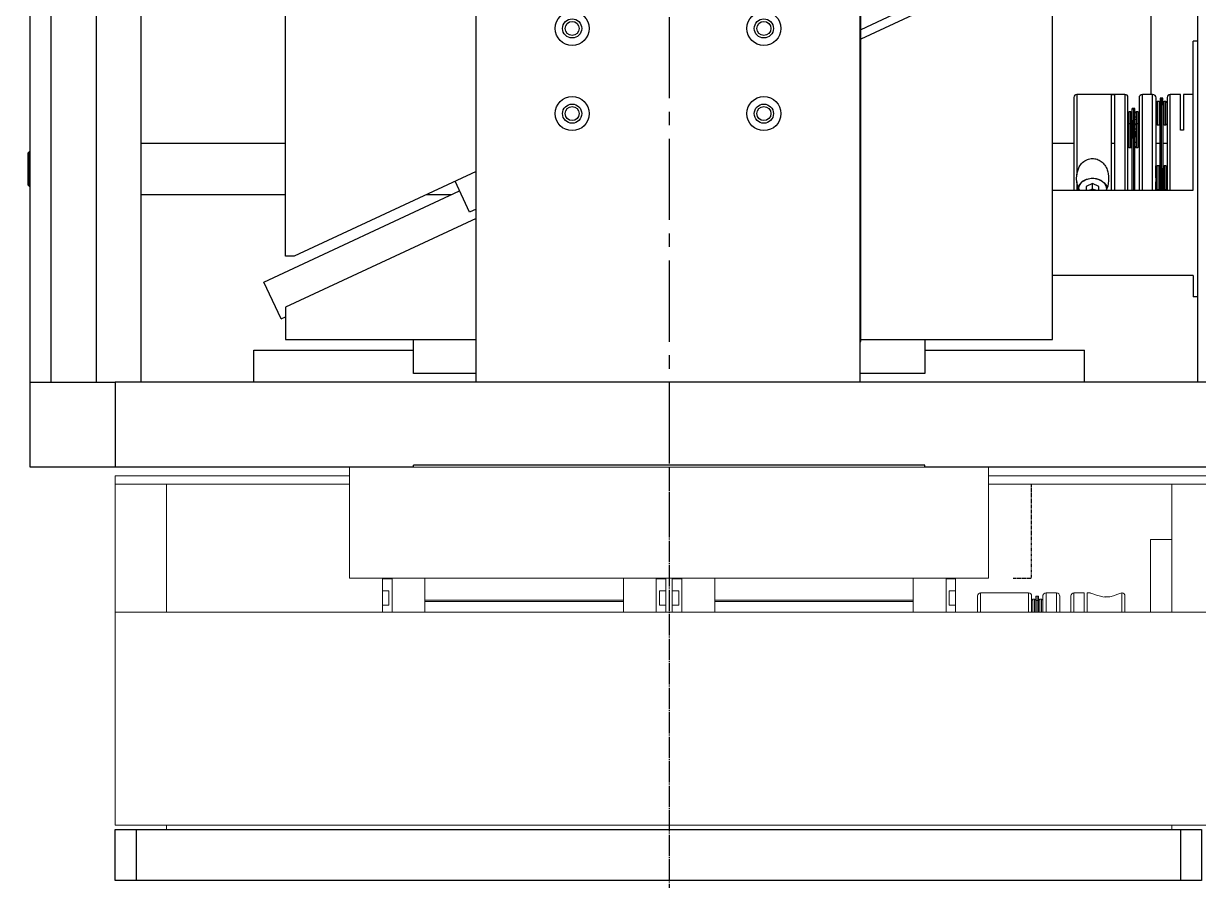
# Model space of a CAD drawing. Extents: x 500 to 100500, y -14500 to 21140.
# Drawn here: x 8535 to 8810.8, y -7454 to -7252.9 of the extents above; entities that cross this region are included whole.
import ezdxf

# ---------------------------------------------------------------- set-up
doc = ezdxf.new("R2010")
doc.units = 0
for name, pattern in [('CENTER2', [28.575, 19.05, -3.175, 3.175, -3.175]), ('CENTERX3', [5.75, 5, -0.25, 0.25, -0.25]), ('PHANTOM2', [1.25, 0.625, -0.125, 0.125, -0.125, 0.125, -0.125]), ('SLD-Solid', [0])]:
    doc.linetypes.add(name, pattern=pattern)
doc.layers.get('0').update_dxf_attribs({"linetype": 'CONTINUOUS'})
doc.layers.add('D', color=7, linetype='CONTINUOUS')
doc.layers.add('M06SMMF-001B', color=7, linetype='CONTINUOUS')
doc.layers.add('MODEL', color=7, linetype='SLD-Solid', lineweight=15)

# ---------------------------------------------------------------- blocks, each defined once
blk = doc.blocks.new('KA$C3c6b653d')
for p, q in [((0, 0), (0, 185)), ((0, 185), (96, 185)), ((96, 0), (96, 185)), ((0, 145), (96, 145)), ((0, 40), (96, 40)), ((0, 0), (96, 0))]:
    blk.add_line(p, q)
blk = doc.blocks.new('Kfghj')
for p, q in [((79309.48, -113402.98), (79309.48, -113427.98)), ((79309.48, -113402.98), (79312.48, -113402.98)), ((79312.48, -113402.98), (79312.48, -113424.98)), ((79456.48, -113424.98), (79456.48, -113402.98)), ((79456.48, -113402.98), (79459.48, -113402.98)), ((79459.48, -113427.98), (79459.48, -113402.98)), ((79312.48, -113424.98), (79456.48, -113424.98)), ((79309.48, -113427.98), (79459.48, -113427.98))]:
    blk.add_line(p, q)
blk = doc.blocks.new('KA$C3f1c8a6e')
for name, p in [('KA$C3c6b653d', (32, 3)), ('Kfghj', (-79304.48, 113427.98))]:
    blk.add_blockref(name, p)
blk = doc.blocks.new('KA$C6268043b')
at = {"linetype": 'Continuous', "lineweight": 25}
for p, q in [((60.5, 49.51, 52.18), (60.5, 139.51, 52.18)), ((0.5, 20, 52.18), (0.5, 122.5, 52.18)), ((105.25, 20, 52.18), (105.25, 122.5, 52.18)), ((5.5, 20, 52.18), (5.5, 119.51, 52.18)), ((16, 119.51, 52.18), (16, 20, 52.18)), ((26.5, 119.51, 52.18), (26.5, 20, 52.18)), ((195.25, 119.51, 52.18), (195.25, 20, 52.18)), ((195.5, 93.01, 52.18), (195.5, 119.51, 52.18)), ((263.6, 119.51, 52.18), (263.6, 87.5, 52.18)), ((274.5, 119.51, 52.18), (274.5, 20, 52.18)), ((233.05, 118, 52.18), (195.5, 100.49, 52.18)), ((240.5, 30, 52.18), (240.5, 118, 52.18)), ((209.32, 109.14, 52.18), (195.5, 102.7, 52.18)), ((273.5, 65, 52.18), (273.5, 100, 52.18)), ((274.5, 100, 52.18), (273.5, 100, 52.18)), ((195.5, 93.01, 52.18), (195.25, 93.01, 52.18)), ((195.5, 29.51, 52.18), (195.5, 93.01, 52.18)), ((257.5, 87.5, 52.18), (246.2, 87.5, 52.18)), ((246.2, 87.5, 52.18), (246.2, 68.66, 52.18)), ((254.35, 65, 52.18), (254.35, 87.46, 52.18)), ((254.35, 87.46, 52.18), (255.05, 87.46, 52.18)), ((255.05, 87.46, 52.18), (255.05, 65, 52.18)), ((257.5, 87.5, 52.18), (257.5, 65, 52.18)), ((264, 87.5, 52.18), (261.6, 87.5, 52.18)), ((261.6, 65, 52.18), (261.6, 87.5, 52.18)), ((264, 80.34, 52.18), (264, 87.5, 52.18)), ((265.5, 85.84, 52.18), (265.1, 85.84, 52.18)), ((265.1, 85.84, 52.18), (265.1, 84.72, 52.18)), ((265.5, 85.84, 52.18), (265.5, 80.34, 52.18)), ((266.1, 86.59, 52.18), (265.8, 86.59, 52.18)), ((265.8, 86.59, 52.18), (265.8, 85.16, 52.18)), ((266.4, 86.59, 52.18), (266.1, 86.59, 52.18)), ((266.1, 85.16, 52.18), (266.1, 86.59, 52.18)), ((266.4, 85.16, 52.18), (266.4, 86.59, 52.18)), ((267.1, 85.84, 52.18), (266.7, 85.84, 52.18)), ((266.7, 80.34, 52.18), (266.7, 85.84, 52.18)), ((267.1, 84.72, 52.18), (267.1, 85.84, 52.18)), ((270.55, 87.5, 52.18), (268.1, 87.5, 52.18)), ((268.1, 65, 52.18), (268.1, 87.5, 52.18)), ((270.55, 79.09, 52.18), (270.55, 87.5, 52.18)), ((273.5, 87.5, 52.18), (271.25, 87.5, 52.18)), ((271.25, 87.5, 52.18), (271.25, 79.09, 52.18)), ((258.9, 83.44, 52.18), (258.5, 83.44, 52.18)), ((258.5, 80.58, 52.18), (258.5, 83.44, 52.18)), ((258.9, 82.32, 52.18), (258.9, 83.44, 52.18)), ((259.5, 84.19, 52.18), (259.2, 84.19, 52.18)), ((259.2, 84.15, 52.18), (259.2, 84.19, 52.18)), ((259.2, 84.15, 52.18), (259.5, 84.15, 52.18)), ((259.2, 81.29, 52.18), (259.2, 84.15, 52.18)), ((259.8, 84.19, 52.18), (259.5, 84.19, 52.18)), ((259.5, 84.15, 52.18), (259.5, 84.19, 52.18)), ((259.5, 84.15, 52.18), (259.5, 81.29, 52.18)), ((259.5, 84.15, 52.18), (259.8, 84.15, 52.18)), ((259.8, 84.15, 52.18), (259.8, 84.19, 52.18)), ((259.8, 81.29, 52.18), (259.8, 84.15, 52.18)), ((260.5, 83.44, 52.18), (260.1, 83.44, 52.18)), ((260.1, 83.44, 52.18), (260.1, 82.32, 52.18)), ((260.5, 83.44, 52.18), (260.5, 80.58, 52.18)), ((265, 84.59, 52.18), (264.75, 84.59, 52.18)), ((265.1, 84.72, 52.18), (265.1, 80.34, 52.18)), ((265.8, 84.59, 52.18), (265.6, 84.59, 52.18)), ((265.8, 85.48, 52.18), (265.8, 85.34, 52.18)), ((265.8, 85.16, 52.18), (266.1, 85.16, 52.18)), ((265.8, 70.04, 52.18), (265.8, 85.16, 52.18)), ((266.1, 85.16, 52.18), (266.4, 85.16, 52.18)), ((266.1, 70.04, 52.18), (266.1, 85.16, 52.18)), ((266.4, 85.16, 52.18), (266.4, 70.04, 52.18)), ((267.1, 80.34, 52.18), (267.1, 84.72, 52.18)), ((258.1, 80.58, 52.18), (258.1, 75.08, 52.18)), ((258.4, 82.19, 52.18), (258.2, 82.19, 52.18)), ((258.9, 80.58, 52.18), (258.5, 80.58, 52.18)), ((258.5, 75.08, 52.18), (258.5, 80.58, 52.18)), ((258.9, 80.58, 52.18), (258.9, 82.32, 52.18)), ((258.9, 79.45, 52.18), (258.9, 80.58, 52.18)), ((259.2, 82.19, 52.18), (259, 82.19, 52.18)), ((259.2, 81.53, 52.18), (259.2, 81.98, 52.18)), ((259.5, 81.29, 52.18), (259.2, 81.29, 52.18)), ((259.2, 77.29, 52.18), (259.2, 81.29, 52.18)), ((259.5, 77.29, 52.18), (259.5, 81.29, 52.18)), ((259.8, 81.29, 52.18), (259.5, 81.29, 52.18)), ((260, 82.19, 52.18), (259.8, 82.19, 52.18)), ((259.8, 81.73, 52.18), (259.8, 81.53, 52.18)), ((259.8, 77.29, 52.18), (259.8, 81.29, 52.18)), ((260.1, 82.32, 52.18), (260.1, 80.58, 52.18)), ((260.5, 80.58, 52.18), (260.1, 80.58, 52.18)), ((260.1, 80.58, 52.18), (260.1, 79.45, 52.18)), ((260.5, 80.58, 52.18), (260.5, 75.08, 52.18)), ((260.7, 82.19, 52.18), (260.6, 82.19, 52.18)), ((264, 65, 52.18), (264, 80.34, 52.18)), ((264.75, 81.59, 52.18), (264.8, 81.59, 52.18)), ((265.1, 80.34, 52.18), (265.5, 80.34, 52.18)), ((266.7, 80.34, 52.18), (267.1, 80.34, 52.18)), ((258.4, 79.33, 52.18), (258.3, 79.33, 52.18)), ((258.9, 75.08, 52.18), (258.9, 79.45, 52.18)), ((259.2, 79.33, 52.18), (259, 79.33, 52.18)), ((259.2, 77.29, 52.18), (259.5, 77.29, 52.18)), ((259.2, 65, 52.18), (259.2, 77.29, 52.18)), ((259.5, 77.29, 52.18), (259.5, 65, 52.18)), ((259.5, 77.29, 52.18), (259.8, 77.29, 52.18)), ((260, 79.33, 52.18), (259.8, 79.33, 52.18)), ((259.8, 65, 52.18), (259.8, 77.29, 52.18)), ((260.1, 79.45, 52.18), (260.1, 75.08, 52.18)), ((260.85, 79.33, 52.18), (260.6, 79.33, 52.18)), ((271.25, 79.09, 52.18), (270.55, 79.09, 52.18)), ((60.5, 76, 52.18), (26.5, 76, 52.18)), ((245.5, 76, 52.18), (240.5, 76, 52.18)), ((255.05, 76, 52.18), (254.35, 76, 52.18)), ((258.5, 75.08, 52.18), (258.9, 75.08, 52.18)), ((259.8, 76.33, 52.18), (260, 76.33, 52.18)), ((260.1, 75.08, 52.18), (260.5, 75.08, 52.18)), ((260.6, 76.33, 52.18), (260.85, 76.33, 52.18)), ((265.8, 76, 52.18), (264.8, 76, 52.18)), ((267.4, 76, 52.18), (266.4, 76, 52.18)), ((0.3, 74, 52.18), (0, 73.7, 52.18)), ((0, 73.7, 52.18), (0, 66.3, 52.18)), ((0.5, 74, 52.18), (0.3, 74, 52.18)), ((0.3, 74, 52.18), (0.3, 69.97, 52.18)), ((0.3, 69.97, 52.18), (0.3, 66, 52.18)), ((105.25, 69.44, 52.18), (62.51, 49.51, 52.18)), ((264.7, 70.72, 52.18), (264.7, 67.89, 52.18)), ((265, 69.47, 52.18), (264.9, 69.47, 52.18)), ((265.5, 70.72, 52.18), (265.1, 70.72, 52.18)), ((265.1, 65.22, 52.18), (265.1, 70.72, 52.18)), ((265.5, 69.6, 52.18), (265.5, 70.72, 52.18)), ((265.5, 65.22, 52.18), (265.5, 69.6, 52.18)), ((265.8, 69.47, 52.18), (265.6, 69.47, 52.18)), ((266.1, 70.04, 52.18), (265.8, 70.04, 52.18)), ((265.8, 70.04, 52.18), (265.8, 65.15, 52.18)), ((266.4, 70.04, 52.18), (266.1, 70.04, 52.18)), ((266.1, 65.15, 52.18), (266.1, 70.04, 52.18)), ((266.4, 65.15, 52.18), (266.4, 70.04, 52.18)), ((267.1, 70.72, 52.18), (266.7, 70.72, 52.18)), ((266.7, 70.72, 52.18), (266.7, 69.6, 52.18)), ((266.7, 69.6, 52.18), (266.7, 65.22, 52.18)), ((267.1, 70.72, 52.18), (267.1, 65.22, 52.18)), ((267.45, 69.47, 52.18), (267.4, 69.47, 52.18)), ((0, 66.3, 52.18), (0.3, 66, 52.18)), ((103.64, 59.86, 52.18), (100.26, 67.11, 52.18)), ((246.2, 66.99, 52.18), (246.2, 65, 52.18)), ((249.9, 66.56, 52.18), (248.4, 65.86, 52.18)), ((251.4, 65.86, 52.18), (249.9, 66.56, 52.18)), ((249.9, 65.38, 52.18), (249.9, 66.56, 52.18)), ((260.8, 66.8, 52.18), (260.8, 65, 52.18)), ((264.7, 66.96, 52.18), (264.7, 65.22, 52.18)), ((264.8, 65, 52.18), (264.8, 66.8, 52.18)), ((267.4, 67.43, 52.18), (267.4, 65, 52.18)), ((267.4, 66.47, 52.18), (267.45, 66.47, 52.18)), ((0.3, 66, 52.18), (0.5, 66, 52.18)), ((26.5, 64, 52.18), (60.5, 64, 52.18)), ((55.41, 43.44, 52.18), (101.31, 64.84, 52.18)), ((93.59, 64, 52.18), (99.5, 64, 52.18)), ((240.5, 65, 52.18), (273.5, 65, 52.18)), ((248.4, 65.86, 52.18), (248.4, 65, 52.18)), ((249.09, 65, 52.18), (249.15, 65.03, 52.18)), ((249.09, 65, 52.18), (249.15, 65.03, 52.18)), ((249.15, 65.03, 52.18), (249.9, 65.38, 52.18)), ((249.9, 65.38, 52.18), (250.65, 65.03, 52.18)), ((250.65, 65.03, 52.18), (250.71, 65, 52.18)), ((250.65, 65.03, 52.18), (250.71, 65, 52.18)), ((251.4, 65, 52.18), (251.4, 65.86, 52.18)), ((265.1, 65.22, 52.18), (265.5, 65.22, 52.18)), ((265.8, 65.15, 52.18), (266.1, 65.15, 52.18)), ((265.8, 65, 52.18), (265.8, 65.15, 52.18)), ((266.1, 65.15, 52.18), (266.4, 65.15, 52.18)), ((266.1, 65, 52.18), (266.1, 65.15, 52.18)), ((266.4, 65.15, 52.18), (266.4, 65, 52.18)), ((266.7, 65.22, 52.18), (267.1, 65.22, 52.18)), ((105.25, 58.41, 52.18), (60.5, 37.54, 52.18)), ((105.25, 60.61, 52.18), (103.64, 59.86, 52.18)), ((62.51, 49.51, 52.18), (60.5, 49.51, 52.18)), ((273.5, 45, 52.18), (240.5, 45, 52.18)), ((273.5, 45, 52.18), (273.5, 40, 52.18)), ((59.42, 34.83, 52.18), (55.41, 43.44, 52.18)), ((274.5, 40, 52.18), (273.5, 40, 52.18)), ((60.5, 37.54, 52.18), (60.5, 30, 52.18)), ((59.42, 34.83, 52.18), (60.5, 35.33, 52.18)), ((60.5, 30, 52.18), (105.25, 30, 52.18)), ((90.5, 22, 52.18), (90.5, 30, 52.18)), ((195.25, 29.51, 52.18), (195.5, 29.51, 52.18)), ((195.5, 30, 52.18), (240.5, 30, 52.18)), ((210.5, 30, 52.18), (210.5, 22, 52.18)), ((53, 20, 52.18), (53, 27.5, 52.18)), ((53, 27.5, 52.18), (90.5, 27.5, 52.18)), ((210.5, 27.5, 52.18), (248, 27.5, 52.18)), ((248, 20, 52.18), (248, 27.5, 52.18)), ((0.5, 0, 52.18), (0.5, 20, 52.18)), ((0.5, 20, 52.18), (20.5, 20, 52.18)), ((20.5, 20, 52.18), (20.5, 0, 52.18)), ((280.5, 20, 52.18), (20.5, 20, 52.18)), ((105.25, 22, 52.18), (90.5, 22, 52.18)), ((195.25, 20, 52.18), (105.25, 20, 52.18)), ((210.5, 22, 52.18), (195.25, 22, 52.18)), ((20.5, 0, 52.18), (0.5, 0, 52.18)), ((90.5, 0, 52.18), (20.5, 0, 52.18)), ((90.5, 0, 52.18), (90.5, 0.5, 52.18)), ((210.5, 0.5, 52.18), (90.5, 0.5, 52.18)), ((210.5, 0, 52.18), (210.5, 0.5, 52.18)), ((280.5, 0, 52.18), (210.5, 0, 52.18))]:
    blk.add_line(p, q, dxfattribs=at)
at = {"linetype": 'Continuous', "lineweight": 25, "elevation": 52.18, "flags": 128}
blk.add_lwpolyline([(246.5, 65.71), (246.82, 66.39), (247.53, 67.12), (248.49, 67.63), (249.61, 67.86), (250.76, 67.78), (251.81, 67.41), (252.66, 66.78), (253.21, 65.96), (253.32, 65.65)], dxfattribs=at)
at = {"linetype": 'Continuous', "lineweight": 25}
for centre, radius in [((127.75, 103, 52.18), 4), ((127.75, 103, 52.18), 2.25), ((172.75, 103, 52.18), 4), ((172.75, 103, 52.18), 2.25), ((127.75, 103, 52.18), 1.65), ((172.75, 103, 52.18), 1.65), ((127.75, 83, 52.18), 4), ((172.75, 83, 52.18), 4), ((127.75, 83, 52.18), 2.25), ((127.75, 83, 52.18), 1.65), ((172.75, 83, 52.18), 2.25), ((172.75, 83, 52.18), 1.65)]:
    blk.add_circle(centre, radius, dxfattribs=at)
for centre, radius, start, end in [((246.2, 86.8, 52.18), 0.7, 90, 180), ((257.5, 86.8, 52.18), 0.7, 0, 90), ((261.6, 86.7, 52.18), 0.8, 90, 180), ((264, 86.7, 52.18), 0.8, 0, 90), ((265.1, 85.54, 52.18), 0.3, 90, 180), ((265.5, 85.54, 52.18), 0.3, 0, 90), ((266.7, 85.54, 52.18), 0.3, 90, 180), ((267.1, 85.54, 52.18), 0.3, 0, 90), ((268.1, 86.8, 52.18), 0.7, 90, 180), ((258.5, 83.14, 52.18), 0.3, 90, 180), ((258.9, 83.14, 52.18), 0.3, 0, 90), ((260.1, 83.14, 52.18), 0.3, 90, 180), ((260.5, 83.14, 52.18), 0.3, 0, 90), ((258.5, 80.28, 52.18), 0.3, 90, 180), ((258.9, 80.28, 52.18), 0.3, 0, 90), ((260.1, 80.28, 52.18), 0.3, 90, 180), ((260.5, 80.28, 52.18), 0.3, 0, 90), ((265.1, 80.64, 52.18), 0.3, 180, 270), ((265.5, 80.64, 52.18), 0.3, 270, 0), ((266.7, 80.64, 52.18), 0.3, 180, 270), ((267.1, 80.64, 52.18), 0.3, 270, 0), ((258.5, 75.38, 52.18), 0.3, 180, 270), ((258.9, 75.38, 52.18), 0.3, 270, 0), ((260.1, 75.38, 52.18), 0.3, 180, 270), ((260.5, 75.38, 52.18), 0.3, 270, 0), ((265.1, 70.42, 52.18), 0.3, 90, 180), ((265.5, 70.42, 52.18), 0.3, 0, 90), ((266.7, 70.42, 52.18), 0.3, 90, 180), ((267.1, 70.42, 52.18), 0.3, 0, 90), ((249.9, 63.38, 52.18), 1.81, 65.5045, 114.4955), ((265.1, 65.52, 52.18), 0.3, 180, 270), ((265.5, 65.52, 52.18), 0.3, 270, 0), ((266.7, 65.52, 52.18), 0.3, 180, 270), ((267.1, 65.52, 52.18), 0.3, 270, 0)]:
    blk.add_arc(centre, radius, start, end, dxfattribs=at)
for points, knots in [([(245.5, 86.73, 52.18), (245.5, 86.72, 52.18), (245.5, 86.71, 52.18), (245.5, 85.88, 52.18), (245.5, 84.44, 52.18), (245.5, 82.49, 52.18), (245.5, 80.18, 52.18), (245.5, 77.53, 52.18), (245.5, 74.52, 52.18), (245.5, 71.22, 52.18), (245.5, 67.96, 52.18), (245.5, 65.93, 52.18), (245.5, 65, 52.18)], [0, 0, 0, 0, 0.077944, 0.186917, 0.29367, 0.396246, 0.493132, 0.590018, 0.692593, 0.799347, 0.90832, 1, 1, 1, 1]), ([(258.2, 65, 52.18), (258.2, 65.8, 52.18), (258.2, 67.72, 52.18), (258.2, 70.88, 52.18), (258.2, 74.22, 52.18), (258.2, 77.28, 52.18), (258.2, 79.98, 52.18), (258.2, 82.34, 52.18), (258.2, 84.34, 52.18), (258.2, 85.83, 52.18), (258.2, 86.7, 52.18), (258.2, 86.72, 52.18), (258.2, 86.73, 52.18)], [0, 0, 0, 0, 0.079989, 0.190083, 0.297889, 0.401392, 0.499045, 0.596699, 0.700202, 0.808008, 0.918102, 1, 1, 1, 1]), ([(260.8, 86.66, 52.18), (260.8, 86.63, 52.18), (260.8, 86.56, 52.18), (260.8, 85.65, 52.18), (260.8, 84.16, 52.18), (260.8, 82.23, 52.18), (260.8, 80.64, 52.18), (260.8, 79.86, 52.18)], [0, 0, 0, 0, 0.18458, 0.398261, 0.607741, 0.809288, 1, 1, 1, 1]), ([(264.8, 79.86, 52.18), (264.8, 80.64, 52.18), (264.8, 82.23, 52.18), (264.8, 84.16, 52.18), (264.8, 85.65, 52.18), (264.8, 86.56, 52.18), (264.8, 86.63, 52.18), (264.8, 86.66, 52.18)], [0, 0, 0, 0, 0.190712, 0.392259, 0.601739, 0.81542, 1, 1, 1, 1]), ([(267.4, 86.76, 52.18), (267.4, 86.74, 52.18), (267.4, 86.69, 52.18), (267.4, 85.92, 52.18), (267.4, 84.57, 52.18), (267.4, 82.56, 52.18), (267.4, 80, 52.18), (267.4, 77.01, 52.18), (267.4, 73.79, 52.18), (267.4, 70.56, 52.18), (267.4, 68.45, 52.18), (267.4, 67.43, 52.18)], [0, 0, 0, 0, 0.089038, 0.19518, 0.307679, 0.424856, 0.544519, 0.664182, 0.781359, 0.893858, 1, 1, 1, 1]), ([(258.2, 79.39, 52.18), (258.2, 79.1, 52.18), (258.2, 78.65, 52.18), (258.2, 77.96, 52.18), (258.2, 77.42, 52.18), (258.2, 76.89, 52.18), (258.2, 76.27, 52.18), (258.2, 75.63, 52.18), (258.2, 75.28, 52.18), (258.2, 75.17, 52.18), (258.2, 75.18, 52.18), (258.2, 75.19, 52.18)], [0, 0, 0, 0, 0.170777, 0.263649, 0.356612, 0.449487, 0.54245, 0.713228, 0.884005, 0.976878, 1, 1, 1, 1]), ([(258.2, 79.12, 52.18), (258.2, 78.84, 52.18), (258.2, 78.41, 52.18), (258.2, 77.76, 52.18), (258.2, 77.27, 52.18), (258.2, 76.79, 52.18), (258.2, 76.24, 52.18), (258.2, 75.7, 52.18), (258.2, 75.4, 52.18), (258.2, 75.38, 52.18), (258.2, 75.38, 52.18)], [0, 0, 0, 0, 0.174819, 0.269887, 0.365055, 0.460124, 0.555293, 0.730113, 0.904933, 1, 1, 1, 1]), ([(259.8, 78.87, 52.18), (259.8, 78.58, 52.18), (259.8, 78.13, 52.18), (259.8, 77.64, 52.18), (259.8, 77.47, 52.18), (259.8, 77.47, 52.18)], [0, 0, 0, 0, 0.642278, 0.991542, 1, 1, 1, 1]), ([(260.8, 79.86, 52.18), (260.8, 79, 52.18), (260.8, 77.26, 52.18), (260.8, 74.3, 52.18), (260.8, 71.21, 52.18), (260.8, 69.13, 52.18), (260.8, 68.1, 52.18)], [0, 0, 0, 0, 0.247814, 0.5, 0.752185, 1, 1, 1, 1]), ([(260.8, 79.21, 52.18), (260.8, 79.23, 52.18), (260.8, 79.32, 52.18), (260.8, 79.43, 52.18), (260.8, 79.51, 52.18)], [0, 0, 0, 0, 0.256236, 1, 1, 1, 1]), ([(260.8, 79.51, 52.18), (260.8, 79.48, 52.18), (260.8, 79.36, 52.18), (260.8, 79.26, 52.18), (260.8, 79.19, 52.18)], [0, 0, 0, 0, 0.302454, 1, 1, 1, 1]), ([(260.8, 78.87, 52.18), (260.8, 78.57, 52.18), (260.8, 78.12, 52.18), (260.8, 77.48, 52.18), (260.8, 76.99, 52.18), (260.8, 76.53, 52.18), (260.8, 76.02, 52.18), (260.8, 75.56, 52.18), (260.8, 75.36, 52.18), (260.8, 75.38, 52.18), (260.8, 75.39, 52.18)], [0, 0, 0, 0, 0.187263, 0.289095, 0.391037, 0.492871, 0.594813, 0.782076, 0.969338, 1, 1, 1, 1]), ([(264.8, 68.1, 52.18), (264.8, 69.13, 52.18), (264.8, 71.21, 52.18), (264.8, 74.3, 52.18), (264.8, 77.26, 52.18), (264.8, 79, 52.18), (264.8, 79.86, 52.18)], [0, 0, 0, 0, 0.247815, 0.5, 0.752186, 1, 1, 1, 1]), ([(246.2, 68.66, 52.18), (246.34, 69.29, 52.18), (246.57, 70.35, 52.18), (247.51, 71.58, 52.18), (248.61, 72.29, 52.18), (249.83, 72.53, 52.18), (250.98, 72.35, 52.18), (251.99, 71.81, 52.18), (252.82, 70.94, 52.18), (253.5, 69.6, 52.18), (253.74, 67.69, 52.18), (253.56, 65.99, 52.18), (253.12, 65.15, 52.18), (253.04, 65, 52.18)], [0, 0, 0, 0, 0.123807, 0.209456, 0.295474, 0.372755, 0.445555, 0.518044, 0.593556, 0.676297, 0.80569, 0.966036, 1, 1, 1, 1]), ([(264.8, 70.36, 52.18), (264.8, 70.26, 52.18), (264.8, 70.1, 52.18), (264.8, 69.67, 52.18), (264.8, 69.28, 52.18), (264.8, 68.82, 52.18), (264.8, 68.43, 52.18), (264.8, 68.18, 52.18), (264.8, 68.1, 52.18)], [0, 0, 0, 0, 0.291648, 0.450247, 0.609017, 0.767615, 0.926382, 1, 1, 1, 1]), ([(264.8, 69.54, 52.18), (264.8, 69.25, 52.18), (264.8, 68.8, 52.18), (264.8, 68.11, 52.18), (264.8, 67.57, 52.18), (264.8, 67.04, 52.18), (264.8, 66.42, 52.18), (264.8, 65.78, 52.18), (264.8, 65.43, 52.18), (264.8, 65.32, 52.18), (264.8, 65.33, 52.18), (264.8, 65.33, 52.18)], [0, 0, 0, 0, 0.170779, 0.263651, 0.356615, 0.449486, 0.54245, 0.713228, 0.884006, 0.976878, 1, 1, 1, 1]), ([(265.8, 65.57, 52.18), (265.8, 65.55, 52.18), (265.8, 65.53, 52.18), (265.8, 65.66, 52.18), (265.8, 65.88, 52.18), (265.8, 66.19, 52.18), (265.8, 66.68, 52.18), (265.8, 67.4, 52.18), (265.8, 68.2, 52.18), (265.8, 68.82, 52.18), (265.8, 69.28, 52.18), (265.8, 69.67, 52.18), (265.8, 70.1, 52.18), (265.8, 70.26, 52.18), (265.8, 70.36, 52.18)], [0, 0, 0, 0, 0.050459, 0.120762, 0.190989, 0.261291, 0.331519, 0.460659, 0.589802, 0.660103, 0.73033, 0.800632, 0.870859, 1, 1, 1, 1]), ([(266.4, 70.28, 52.18), (266.4, 70.14, 52.18), (266.4, 69.93, 52.18), (266.4, 69.45, 52.18), (266.4, 69.02, 52.18), (266.4, 68.55, 52.18), (266.4, 67.91, 52.18), (266.4, 67.12, 52.18), (266.4, 66.44, 52.18), (266.4, 66, 52.18), (266.4, 65.74, 52.18), (266.4, 65.59, 52.18), (266.4, 65.5, 52.18), (266.4, 65.53, 52.18), (266.4, 65.54, 52.18)], [0, 0, 0, 0, 0.13456, 0.207732, 0.280985, 0.354157, 0.42741, 0.561968, 0.696527, 0.7697, 0.842951, 0.916125, 0.989376, 1, 1, 1, 1]), ([(267.4, 70.28, 52.18), (267.4, 70.14, 52.18), (267.4, 69.93, 52.18), (267.4, 69.45, 52.18), (267.4, 69.02, 52.18), (267.4, 68.55, 52.18), (267.4, 67.91, 52.18), (267.4, 67.12, 52.18), (267.4, 66.44, 52.18), (267.4, 66, 52.18), (267.4, 65.74, 52.18), (267.4, 65.59, 52.18), (267.4, 65.5, 52.18), (267.4, 65.53, 52.18), (267.4, 65.54, 52.18)], [0, 0, 0, 0, 0.13456, 0.207732, 0.280985, 0.354157, 0.42741, 0.561968, 0.696527, 0.7697, 0.842951, 0.916125, 0.989376, 1, 1, 1, 1]), ([(246.2, 66.99, 52.18), (246.17, 67.27, 52.18), (246.12, 67.83, 52.18), (246.18, 68.39, 52.18), (246.2, 68.66, 52.18)], [0, 0, 0, 0, 0.510275, 1, 1, 1, 1]), ([(246.8, 65, 52.18), (246.58, 65.52, 52.18), (246.3, 66.16, 52.18), (246.22, 66.86, 52.18), (246.2, 66.99, 52.18)], [0, 0, 0, 0, 0.808472, 1, 1, 1, 1]), ([(246.6, 65.16, 52.18), (246.64, 65.5, 52.18), (246.71, 66.01, 52.18), (247.12, 66.63, 52.18), (247.55, 67.06, 52.18), (248.08, 67.4, 52.18), (248.84, 67.72, 52.18), (249.9, 67.89, 52.18), (250.96, 67.72, 52.18), (251.72, 67.4, 52.18), (252.25, 67.06, 52.18), (252.68, 66.63, 52.18), (253.09, 66.01, 52.18), (253.16, 65.5, 52.18), (253.2, 65.16, 52.18)], [0, 0, 0, 0, 0.119722, 0.184835, 0.25, 0.315113, 0.380279, 0.5, 0.619721, 0.684835, 0.75, 0.815114, 0.880278, 1, 1, 1, 1]), ([(260.8, 68.1, 52.18), (260.8, 67.97, 52.18), (260.8, 67.7, 52.18), (260.8, 67.26, 52.18), (260.8, 66.96, 52.18), (260.8, 66.8, 52.18)], [0, 0, 0, 0, 0.300748, 0.595855, 1, 1, 1, 1]), ([(264.8, 66.8, 52.18), (264.8, 66.92, 52.18), (264.8, 67.17, 52.18), (264.8, 67.61, 52.18), (264.8, 67.92, 52.18), (264.8, 68.1, 52.18)], [0, 0, 0, 0, 0.300531, 0.595637, 1, 1, 1, 1]), ([(264.8, 66.8, 52.18), (264.8, 66.72, 52.18), (264.8, 66.49, 52.18), (264.8, 66.19, 52.18), (264.8, 65.88, 52.18), (264.8, 65.66, 52.18), (264.8, 65.53, 52.18), (264.8, 65.55, 52.18), (264.8, 65.57, 52.18)], [0, 0, 0, 0, 0.091542, 0.283986, 0.476634, 0.669077, 0.861726, 1, 1, 1, 1])]:
    blk.add_open_spline(points, degree=3, knots=knots, dxfattribs=at)
blk = doc.blocks.new('KA$C02b359d5')
at = {"layer": 'M06SMMF-001B'}
for p, q in [((0, 12), (250, 12)), ((0, 0), (0, 12)), ((250, 12), (250, 0)), ((250, 0), (0, 0))]:
    blk.add_line(p, q, dxfattribs=at)
blk = doc.blocks.new('KA$C4a0abb10')
at = {"color": 6, "linetype": 'PHANTOM2'}
for p in [(215, 129.34), (210.8, 107.34)]:
    blk.add_line(p, (215, 107.34), dxfattribs=at)
at = {"layer": 'M06SMMF-001B', "color": 1, "linetype": 'CENTERX3'}
blk.add_line((130, 133.34), (130, 0), dxfattribs=at)
at = {"layer": 'MODEL'}
for p, q in [((55, 133.34), (205, 133.34)), ((55, 133.34), (55, 107.34)), ((205, 133.34), (205, 107.34)), ((55, 131.34), (0, 131.34)), ((0, 129.34), (0, 131.34)), ((260, 131.34), (205, 131.34)), ((12, 129.34), (0, 129.34)), ((0, 99.34), (0, 129.34)), ((55, 129.34), (12, 129.34)), ((12, 99.34), (12, 129.34)), ((248, 129.34), (205, 129.34)), ((260, 129.34), (248, 129.34)), ((248, 99.34), (248, 129.34)), ((248, 116.34), (243, 116.34)), ((243, 99.34), (243, 116.34)), ((55, 107.34), (205, 107.34)), ((62.75, 107.34), (62.75, 107.14)), ((62.75, 107.14), (65, 107.14)), ((62.75, 104.34), (62.75, 107.14)), ((65, 99.34), (65, 107.34)), ((72.7, 102.14), (72.7, 107.34)), ((119.3, 102.14), (119.3, 107.34)), ((127, 99.34), (127, 107.34)), ((129.25, 107.14), (127, 107.14)), ((129.25, 107.34), (129.25, 107.14)), ((129.25, 107.14), (129.25, 104.34)), ((130.75, 107.34), (130.75, 107.14)), ((130.75, 107.14), (133, 107.14)), ((130.75, 104.34), (130.75, 107.14)), ((133, 99.34), (133, 107.34)), ((140.7, 102.14), (140.7, 107.34)), ((187.3, 102.14), (187.3, 107.34)), ((195, 99.34), (195, 107.34)), ((197.25, 107.14), (195, 107.14)), ((197.25, 107.34), (197.25, 107.14)), ((197.25, 107.14), (197.25, 104.34)), ((64.25, 104.34), (62.75, 104.34)), ((62.75, 100.94), (62.75, 104.34)), ((64.25, 104.34), (64.25, 100.94)), ((72.7, 102.14), (119.3, 102.14)), ((72.7, 102.14), (72.7, 101.84)), ((119.3, 102.14), (119.3, 101.84)), ((127.75, 100.94), (127.75, 104.34)), ((127.75, 104.34), (129.25, 104.34)), ((129.25, 104.34), (129.25, 100.94)), ((132.25, 104.34), (130.75, 104.34)), ((130.75, 100.94), (130.75, 104.34)), ((132.25, 104.34), (132.25, 100.94)), ((140.7, 102.14), (187.3, 102.14)), ((140.7, 102.14), (140.7, 101.84)), ((187.3, 102.14), (187.3, 101.84)), ((195.75, 104.34), (197.25, 104.34)), ((195.75, 100.94), (195.75, 104.34)), ((197.25, 104.34), (197.25, 100.94)), ((203.1, 103.84), (214.4, 103.84)), ((203.1, 99.34), (203.1, 103.84)), ((214.4, 99.34), (214.4, 103.84)), ((215.4, 102.34), (215.8, 102.34)), ((215.4, 102.34), (215.4, 99.8)), ((215.8, 102.34), (215.8, 99.34)), ((216.1, 103.09), (216.4, 103.09)), ((216.1, 103.09), (216.1, 102.07)), ((216.4, 102.07), (216.1, 102.07)), ((216.1, 102.07), (216.1, 99.34)), ((216.4, 103.09), (216.7, 103.09)), ((216.4, 103.09), (216.4, 102.07)), ((216.4, 99.34), (216.4, 102.07)), ((216.7, 102.07), (216.4, 102.07)), ((216.7, 103.09), (216.7, 102.07)), ((216.7, 102.07), (216.7, 99.34)), ((217, 102.34), (217.4, 102.34)), ((217, 99.34), (217, 102.34)), ((217.4, 99.34), (217.4, 102.34)), ((218.5, 103.84), (220.9, 103.84)), ((218.5, 103.84), (218.5, 99.34)), ((220.9, 103.84), (220.9, 99.34)), ((225, 103.84), (227.45, 103.84)), ((225, 103.84), (225, 99.34)), ((227.45, 103.84), (227.45, 99.34)), ((228.15, 103.84), (228.93, 103.84)), ((228.15, 99.34), (228.15, 103.84)), ((232.2, 102.94), (233.11, 102.93)), ((236.3, 103.84), (236.32, 103.84)), ((236.3, 103.84), (236.3, 99.34)), ((260, 99.34), (0, 99.34)), ((0, 49.34), (0, 99.34)), ((64.25, 100.94), (62.75, 100.94)), ((62.75, 99.34), (62.75, 100.94)), ((72.7, 101.84), (119.3, 101.84)), ((72.7, 99.34), (72.7, 101.84)), ((119.3, 99.34), (119.3, 101.84)), ((127.75, 100.94), (129.25, 100.94)), ((129.25, 100.94), (129.25, 99.34)), ((132.25, 100.94), (130.75, 100.94)), ((130.75, 99.34), (130.75, 100.94)), ((140.7, 101.84), (187.3, 101.84)), ((140.7, 99.34), (140.7, 101.84)), ((187.3, 99.34), (187.3, 101.84)), ((195.75, 100.94), (197.25, 100.94)), ((197.25, 100.94), (197.25, 99.34)), ((215.05, 101.09), (215.1, 101.09)), ((215.4, 99.8), (215.4, 99.34)), ((260, 49.34), (0, 49.34)), ((12, 49.34), (12, 48.34)), ((12, 48.34), (248, 48.34)), ((248, 48.34), (248, 49.34))]:
    blk.add_line(p, q, dxfattribs=at)
at = {"layer": 'MODEL', "flags": 128}
blk.add_lwpolyline([(228.93, 103.81), (229.23, 103.74), (230.3, 103.34), (230.96, 103.13), (231.8, 102.94), (232.37, 102.88), (232.97, 102.89), (233.49, 102.95), (234.28, 103.14), (235.36, 103.51), (236.24, 103.83), (236.3, 103.84), (236.3, 103.84)], dxfattribs=at)
at = {"layer": 'MODEL'}
for centre, radius, start, end in [((203.1, 103.14), 0.7, 90, 180), ((214.4, 103.14), 0.7, 0, 90), ((215.4, 102.04), 0.3, 90, 180), ((215.8, 102.04), 0.3, 0, 90), ((217, 102.04), 0.3, 90, 180), ((217.4, 102.04), 0.3, 0, 90), ((218.5, 103.04), 0.8, 90, 180), ((220.9, 103.04), 0.8, 0, 90), ((225, 103.14), 0.7, 90, 180), ((236.3, 103.14), 0.7, 0, 88.4631)]:
    blk.add_arc(centre, radius, start, end, dxfattribs=at)
for points, knots in [([(202.4, 99.34), (202.4, 99.73), (202.4, 100.84), (202.4, 102.04), (202.4, 102.98), (202.4, 103.09), (202.4, 103.14)], [0, 0, 0, 0, 0.155663, 0.45002, 0.732853, 1, 1, 1, 1]), ([(215.1, 103.14), (215.1, 103.09), (215.1, 102.98), (215.1, 102.02), (215.1, 100.82), (215.1, 99.71), (215.1, 99.34)], [0, 0, 0, 0, 0.269374, 0.554885, 0.852265, 1, 1, 1, 1]), ([(217.7, 103.03), (217.7, 103.06), (217.7, 103.12), (217.7, 103.12), (217.7, 103.12)], [0, 0, 0, 0, 0.601424, 1, 1, 1, 1]), ([(217.7, 99.34), (217.7, 99.71), (217.7, 100.7), (217.7, 101.84), (217.7, 102.77), (217.7, 102.94), (217.7, 103.03)], [0, 0, 0, 0, 0.162899, 0.443386, 0.723873, 1, 1, 1, 1]), ([(221.7, 103.12), (221.7, 103.12), (221.7, 103.13), (221.7, 103.07), (221.7, 103.03)], [0, 0, 0, 0, 0.1911654, 1, 1, 1, 1]), ([(221.7, 103.03), (221.7, 102.94), (221.7, 102.77), (221.7, 101.84), (221.7, 100.7), (221.7, 99.71), (221.7, 99.34)], [0, 0, 0, 0, 0.276127, 0.556614, 0.837101, 1, 1, 1, 1]), ([(224.3, 99.34), (224.3, 99.63), (224.3, 100.64), (224.3, 101.85), (224.3, 102.94), (224.3, 103.08), (224.3, 103.14)], [0, 0, 0, 0, 0.115366, 0.400248, 0.696977, 1, 1, 1, 1]), ([(237, 103.11), (237, 103.07), (237, 102.99), (237, 102.03), (237, 100.8), (237, 99.73), (237, 99.34)], [0, 0, 0, 0, 0.267112, 0.560817, 0.843025, 1, 1, 1, 1])]:
    blk.add_open_spline(points, degree=3, knots=knots, dxfattribs=at)
at = {"layer": 'M06SMMF-001B'}
blk.add_blockref('KA$C02b359d5', (5, 36.34), dxfattribs=at)

msp = doc.modelspace()

# ---------------------------------------------------------------- linework, layer by layer
at = {"layer": 'M06SMMF-001B', "color": 1, "linetype": 'CENTER2'}
msp.add_line((8686.5, -7137.07, -75.82), (8686.5, -7372.24, -75.82), dxfattribs=at)
at = {"layer": 'M06SMMF-001B', "color": 1, "linetype": 'CENTERX3'}
msp.add_line((8686.5, -7357.04, -75.82), (8686.5, -7490.38, -75.82), dxfattribs=at)

# ---------------------------------------------------------------- block references
at = {"xscale": -1}
msp.add_blockref('KA$C3f1c8a6e', (8551.5, -7569.04, -75.82), dxfattribs=at)
msp.add_blockref('KA$C3f1c8a6e', (8801.5, -7569.04, -75.82))
at = {"layer": 'D', "color": 0}
for name, p in [('KA$C6268043b', (8536, -7357.04, -128)), ('KA$C4a0abb10', (8556.5, -7490.38, -75.82))]:
    msp.add_blockref(name, p, dxfattribs=at)
at = {"layer": 'M06SMMF-001B'}
msp.add_blockref('KA$C02b359d5', (8556.5, -7454.04, -75.82), dxfattribs=at)

doc.saveas('drawing.dxf')
